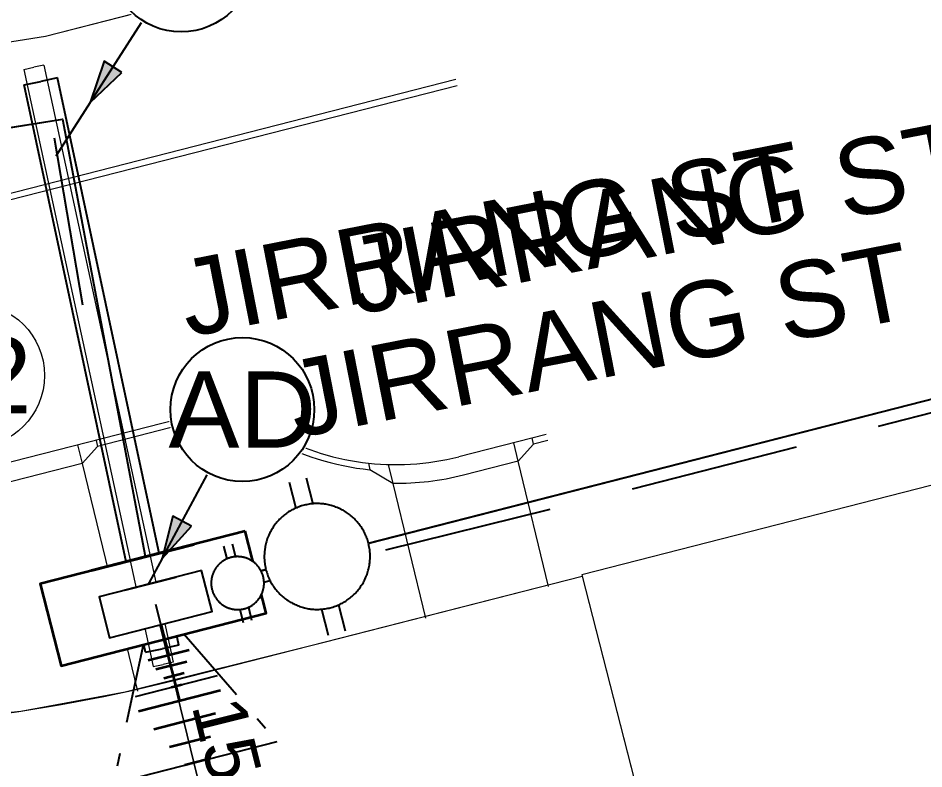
# Model space of a CAD drawing. Header units: metres. Extents: x 307635 to 308805, y 6256169 to 6257356.
# Drawn here: x 308201.85 to 308223.25, y 6256745.83 to 6256763.57 of the extents above; entities that cross this region are included whole.
import ezdxf
from ezdxf.enums import TextEntityAlignment as Align

# ---------------------------------------------------------------- set-up
doc = ezdxf.new("R2010")
doc.units = ezdxf.units.M
doc.linetypes.add('IE Trench LV', pattern=[6, 4, -2])
doc.linetypes.add('PHANTOM', pattern=[6.15, 3, -0.75, 0.3, -0.75, 0.3, -0.75, 0.3])
doc.layers.get('0').update_dxf_attribs({"color": 6})
doc.layers.get('Defpoints').update_dxf_attribs({"color": 250})
doc.layers.add('_User Miscellaneous10', color=252, linetype='Continuous', lineweight=13, transparency=0.5)
for name, color, linetype, lineweight in [('_User Miscellaneous5', 121, 'Continuous', 13), ('_User Miscellaneous6', 231, 'Continuous', 13), ('_User_HV_Exist', 1, 'Continuous', 35), ('_User_LV_Exist', 5, 'Continuous', 35), ('Cadastre Developer_SP_NEW', 92, 'Continuous', 15), ('Cadastre Land Parcels_SP_EXT', 118, 'Continuous', 15), ('Cadastre Roads_SP_NEW', 214, 'Continuous', 15)]:
    doc.layers.add(name, color=color, linetype=linetype, lineweight=lineweight)
for name, color, linetype in [('Duct_SP_NEW', 2, 'Continuous'), ('Equip_LV_NEW', 2, 'Continuous'), ('Mains_LV_New_T84', 2, 'Cable x'), ('Notes_SP_NEW', 51, 'Continuous'), ('Services_SP_NEW_UG', 2, 'Continuous'), ('SupportsUG_SP_LV_NEW', 2, 'Continuous'), ('Trench_SP_NEW', 2, 'Continuous')]:
    doc.layers.add(name, color=color, linetype=linetype)
doc.styles.get("Standard").update_dxf_attribs({"font": 'arial.ttf'})
doc.linetypes.add('Cable New UG', pattern='A,5.5,-0.01,["X",Standard,S=1.8,R=0,X=0,Y=-0.94],-1.7', length=7.21)
doc.linetypes.add('Cable x', pattern='A,4.5,-0.01,["X",Standard,S=1.25,R=0,X=0,Y=-0.65],-1.2', length=5.71)

# ---------------------------------------------------------------- blocks, each defined once
blk = doc.blocks.new('*U243')
at = {"layer": 'Equip_LV_NEW'}
for tag, flags, p in [('ACTUAL_STATUS', 9, (3.167, -1.667)), ('CONSTRUCTED_VOLTAGE', 9, (3.167, -1.833)), ('NO_PHASES', 9, (3.167, -2)), ('OPERATING_VOLTAGE', 9, (3.167, -2.167)), ('ORIENTATION', 9, (3.167, -2.333)), ('STATE', 9, (3.167, -2.5)), ('SWITCH_TYPE', 9, (3.167, -2.667)), ('USAGE', 9, (3.167, -2.833)), ('NOTES', 9, (3.167, -3)), ('OWNED_BY', 9, (3.167, -3.167)), ('OPERATED_BY', 9, (3.167, -3.333)), ('MAINTAINED_BY', 9, (3.167, -3.5)), ('NUMBER_OF_PHASES', 9, (3.167, -3.667)), ('TYPE', 9, (3.167, -3.833)), ('Z', 1, (3.167, -4))]:
    blk.add_attdef(tag, text='', height=0.167, dxfattribs=dict(at, flags=flags)).set_placement(p, align=Align.MIDDLE_LEFT)
blk.add_wipeout([(4, 1.25), (3.969, 1.25), (3.939, 1.248), (3.908, 1.247), (3.877, 1.244), (3.847, 1.241), (3.817, 1.236), (3.786, 1.232), (3.756, 1.226), (3.726, 1.22), (3.696, 1.213), (3.667, 1.205), (3.637, 1.196), (3.608, 1.187), (3.579, 1.177), (3.55, 1.166), (3.522, 1.155), (3.493, 1.143), (3.466, 1.13), (3.438, 1.117), (3.411, 1.102), (3.384, 1.088), (3.357, 1.072), (3.331, 1.056), (3.306, 1.039), (3.28, 1.022), (3.255, 1.004), (3.231, 0.985), (3.207, 0.966), (3.184, 0.947), (3.161, 0.926), (3.138, 0.905), (3.116, 0.884), (3.095, 0.862), (3.074, 0.839), (3.053, 0.816), (3.034, 0.793), (3.015, 0.769), (2.996, 0.745), (2.978, 0.72), (2.961, 0.694), (2.944, 0.669), (2.928, 0.643), (2.912, 0.616), (2.898, 0.589), (2.883, 0.562), (2.87, 0.534), (2.857, 0.507), (2.845, 0.478), (2.834, 0.45), (2.823, 0.421), (2.813, 0.392), (2.804, 0.363), (2.795, 0.333), (2.787, 0.304), (2.78, 0.274), (2.774, 0.244), (2.768, 0.214), (2.764, 0.183), (2.759, 0.153), (2.756, 0.123), (2.753, 0.092), (2.752, 0.061), (2.75, 0.031), (2.75, 0), (2.75, -0.031), (2.752, -0.061), (2.753, -0.092), (2.756, -0.123), (2.759, -0.153), (2.764, -0.183), (2.768, -0.214), (2.774, -0.244), (2.78, -0.274), (2.787, -0.304), (2.795, -0.333), (2.804, -0.363), (2.813, -0.392), (2.823, -0.421), (2.834, -0.45), (2.845, -0.478), (2.857, -0.507), (2.87, -0.534), (2.883, -0.562), (2.898, -0.589), (2.912, -0.616), (2.928, -0.643), (2.944, -0.669), (2.961, -0.694), (2.978, -0.72), (2.996, -0.745), (3.015, -0.769), (3.034, -0.793), (3.053, -0.816), (3.074, -0.839), (3.095, -0.862), (3.116, -0.884), (3.138, -0.905), (3.161, -0.926), (3.184, -0.947), (3.207, -0.966), (3.231, -0.985), (3.255, -1.004), (3.28, -1.022), (3.306, -1.039), (3.331, -1.056), (3.357, -1.072), (3.384, -1.088), (3.411, -1.102), (3.438, -1.117), (3.466, -1.13), (3.493, -1.143), (3.522, -1.155), (3.55, -1.166), (3.579, -1.177), (3.608, -1.187), (3.637, -1.196), (3.667, -1.205), (3.696, -1.213), (3.726, -1.22), (3.756, -1.226), (3.786, -1.232), (3.817, -1.236), (3.847, -1.241), (3.877, -1.244), (3.908, -1.247), (3.939, -1.248), (3.969, -1.25), (4, -1.25), (4.031, -1.25), (4.061, -1.248), (4.092, -1.247), (4.123, -1.244), (4.153, -1.241), (4.183, -1.236), (4.214, -1.232), (4.244, -1.226), (4.274, -1.22), (4.304, -1.213), (4.333, -1.205), (4.363, -1.196), (4.392, -1.187), (4.421, -1.177), (4.45, -1.166), (4.478, -1.155), (4.507, -1.143), (4.534, -1.13), (4.562, -1.117), (4.589, -1.102), (4.616, -1.088), (4.643, -1.072), (4.669, -1.056), (4.694, -1.039), (4.72, -1.022), (4.745, -1.004), (4.769, -0.985), (4.793, -0.966), (4.816, -0.947), (4.839, -0.926), (4.862, -0.905), (4.884, -0.884), (4.905, -0.862), (4.926, -0.839), (4.947, -0.816), (4.966, -0.793), (4.985, -0.769), (5.004, -0.745), (5.022, -0.72), (5.039, -0.694), (5.056, -0.669), (5.072, -0.643), (5.088, -0.616), (5.102, -0.589), (5.117, -0.562), (5.13, -0.534), (5.143, -0.507), (5.155, -0.478), (5.166, -0.45), (5.177, -0.421), (5.187, -0.392), (5.196, -0.363), (5.205, -0.333), (5.213, -0.304), (5.22, -0.274), (5.226, -0.244), (5.232, -0.214), (5.236, -0.183), (5.241, -0.153), (5.244, -0.123), (5.247, -0.092), (5.248, -0.061), (5.25, -0.031), (5.25, 0), (5.25, 0.031), (5.248, 0.061), (5.247, 0.092), (5.244, 0.123), (5.241, 0.153), (5.236, 0.183), (5.232, 0.214), (5.226, 0.244), (5.22, 0.274), (5.213, 0.304), (5.205, 0.333), (5.196, 0.363), (5.187, 0.392), (5.177, 0.421), (5.166, 0.45), (5.155, 0.478), (5.143, 0.507), (5.13, 0.534), (5.117, 0.562), (5.102, 0.589), (5.088, 0.616), (5.072, 0.643), (5.056, 0.669), (5.039, 0.694), (5.022, 0.72), (5.004, 0.745), (4.985, 0.769), (4.966, 0.793), (4.947, 0.816), (4.926, 0.839), (4.905, 0.862), (4.884, 0.884), (4.862, 0.905), (4.839, 0.926), (4.816, 0.947), (4.793, 0.966), (4.769, 0.985), (4.745, 1.004), (4.72, 1.022), (4.694, 1.039), (4.669, 1.056), (4.643, 1.072), (4.616, 1.088), (4.589, 1.102), (4.562, 1.117), (4.534, 1.13), (4.507, 1.143), (4.478, 1.155), (4.45, 1.166), (4.421, 1.177), (4.392, 1.187), (4.363, 1.196), (4.333, 1.205), (4.304, 1.213), (4.274, 1.22), (4.244, 1.226), (4.214, 1.232), (4.183, 1.236), (4.153, 1.241), (4.123, 1.244), (4.092, 1.247), (4.061, 1.248), (4.031, 1.25)]).dxf.layer = 'Equip_LV_NEW'
for p, q in [((3.792, 1.863), (3.792, 1.232)), ((4.208, 1.863), (4.208, 1.232)), ((3.792, -1.232), (3.792, -1.863)), ((4.208, -1.232), (4.208, -1.863))]:
    blk.add_line(p, q, dxfattribs=at)
at = {"layer": 'Equip_LV_NEW', "flags": 128}
blk.add_lwpolyline([(4, 1.25), (3.969, 1.25), (3.939, 1.248), (3.908, 1.247), (3.877, 1.244), (3.847, 1.241), (3.817, 1.236), (3.786, 1.232), (3.756, 1.226), (3.726, 1.22), (3.696, 1.213), (3.667, 1.205), (3.637, 1.196), (3.608, 1.187), (3.579, 1.177), (3.55, 1.166), (3.522, 1.155), (3.493, 1.143), (3.466, 1.13), (3.438, 1.117), (3.411, 1.102), (3.384, 1.088), (3.357, 1.072), (3.331, 1.056), (3.306, 1.039), (3.28, 1.022), (3.255, 1.004), (3.231, 0.985), (3.207, 0.966), (3.184, 0.947), (3.161, 0.926), (3.138, 0.905), (3.116, 0.884), (3.095, 0.862), (3.074, 0.839), (3.053, 0.816), (3.034, 0.793), (3.015, 0.769), (2.996, 0.745), (2.978, 0.72), (2.961, 0.694), (2.944, 0.669), (2.928, 0.643), (2.912, 0.616), (2.898, 0.589), (2.883, 0.562), (2.87, 0.534), (2.857, 0.507), (2.845, 0.478), (2.834, 0.45), (2.823, 0.421), (2.813, 0.392), (2.804, 0.363), (2.795, 0.333), (2.787, 0.304), (2.78, 0.274), (2.774, 0.244), (2.768, 0.214), (2.764, 0.183), (2.759, 0.153), (2.756, 0.123), (2.753, 0.092), (2.752, 0.061), (2.75, 0.031), (2.75, 0), (2.75, -0.031), (2.752, -0.061), (2.753, -0.092), (2.756, -0.123), (2.759, -0.153), (2.764, -0.183), (2.768, -0.214), (2.774, -0.244), (2.78, -0.274), (2.787, -0.304), (2.795, -0.333), (2.804, -0.363), (2.813, -0.392), (2.823, -0.421), (2.834, -0.45), (2.845, -0.478), (2.857, -0.507), (2.87, -0.534), (2.883, -0.562), (2.898, -0.589), (2.912, -0.616), (2.928, -0.643), (2.944, -0.669), (2.961, -0.694), (2.978, -0.72), (2.996, -0.745), (3.015, -0.769), (3.034, -0.793), (3.053, -0.816), (3.074, -0.839), (3.095, -0.862), (3.116, -0.884), (3.138, -0.905), (3.161, -0.926), (3.184, -0.947), (3.207, -0.966), (3.231, -0.985), (3.255, -1.004), (3.28, -1.022), (3.306, -1.039), (3.331, -1.056), (3.357, -1.072), (3.384, -1.088), (3.411, -1.102), (3.438, -1.117), (3.466, -1.13), (3.493, -1.143), (3.522, -1.155), (3.55, -1.166), (3.579, -1.177), (3.608, -1.187), (3.637, -1.196), (3.667, -1.205), (3.696, -1.213), (3.726, -1.22), (3.756, -1.226), (3.786, -1.232), (3.817, -1.236), (3.847, -1.241), (3.877, -1.244), (3.908, -1.247), (3.939, -1.248), (3.969, -1.25), (4, -1.25), (4.031, -1.25), (4.061, -1.248), (4.092, -1.247), (4.123, -1.244), (4.153, -1.241), (4.183, -1.236), (4.214, -1.232), (4.244, -1.226), (4.274, -1.22), (4.304, -1.213), (4.333, -1.205), (4.363, -1.196), (4.392, -1.187), (4.421, -1.177), (4.45, -1.166), (4.478, -1.155), (4.507, -1.143), (4.534, -1.13), (4.562, -1.117), (4.589, -1.102), (4.616, -1.088), (4.643, -1.072), (4.669, -1.056), (4.694, -1.039), (4.72, -1.022), (4.745, -1.004), (4.769, -0.985), (4.793, -0.966), (4.816, -0.947), (4.839, -0.926), (4.862, -0.905), (4.884, -0.884), (4.905, -0.862), (4.926, -0.839), (4.947, -0.816), (4.966, -0.793), (4.985, -0.769), (5.004, -0.745), (5.022, -0.72), (5.039, -0.694), (5.056, -0.669), (5.072, -0.643), (5.088, -0.616), (5.102, -0.589), (5.117, -0.562), (5.13, -0.534), (5.143, -0.507), (5.155, -0.478), (5.166, -0.45), (5.177, -0.421), (5.187, -0.392), (5.196, -0.363), (5.205, -0.333), (5.213, -0.304), (5.22, -0.274), (5.226, -0.244), (5.232, -0.214), (5.236, -0.183), (5.241, -0.153), (5.244, -0.123), (5.247, -0.092), (5.248, -0.061), (5.25, -0.031), (5.25, 0), (5.25, 0.031), (5.248, 0.061), (5.247, 0.092), (5.244, 0.123), (5.241, 0.153), (5.236, 0.183), (5.232, 0.214), (5.226, 0.244), (5.22, 0.274), (5.213, 0.304), (5.205, 0.333), (5.196, 0.363), (5.187, 0.392), (5.177, 0.421), (5.166, 0.45), (5.155, 0.478), (5.143, 0.507), (5.13, 0.534), (5.117, 0.562), (5.102, 0.589), (5.088, 0.616), (5.072, 0.643), (5.056, 0.669), (5.039, 0.694), (5.022, 0.72), (5.004, 0.745), (4.985, 0.769), (4.966, 0.793), (4.947, 0.816), (4.926, 0.839), (4.905, 0.862), (4.884, 0.884), (4.862, 0.905), (4.839, 0.926), (4.816, 0.947), (4.793, 0.966), (4.769, 0.985), (4.745, 1.004), (4.72, 1.022), (4.694, 1.039), (4.669, 1.056), (4.643, 1.072), (4.616, 1.088), (4.589, 1.102), (4.562, 1.117), (4.534, 1.13), (4.507, 1.143), (4.478, 1.155), (4.45, 1.166), (4.421, 1.177), (4.392, 1.187), (4.363, 1.196), (4.333, 1.205), (4.304, 1.213), (4.274, 1.22), (4.244, 1.226), (4.214, 1.232), (4.183, 1.236), (4.153, 1.241), (4.123, 1.244), (4.092, 1.247), (4.061, 1.248), (4.031, 1.25)], close=True, dxfattribs=at)
blk = doc.blocks.new('*U249')
at = {"layer": '_User_LV_Exist'}
for p, q in [((2.5, 1), (2.5, -1)), ((3, 0.75), (3, -0.75)), ((3.5, 0.5), (3.5, -0.5)), ((4, 0.25), (4, -0.25))]:
    blk.add_line(p, q, dxfattribs=at)
at = {"layer": 'Defpoints', "linetype": 'Cable x'}
blk.add_line((4, -2), (4, 2), dxfattribs=at)
at = {"layer": 'Equip_LV_NEW', "ltscale": 10, "rotation": 89.99999999999999}
blk.add_blockref('*U243', (0, 0), dxfattribs=at)
at = {"width": 0.9}
blk.add_attdef('ASSET_NUM', text='', height=2, dxfattribs=at).set_placement((4, 2), align=Align.MIDDLE_LEFT)
for tag, p, flags in [('SUBURB', (-2, 0), 1), ('STREETNAME', (-1.8, 0), 9), ('PARENT', (-1.6, 0), 9), ('NOTES', (-1.4, 0), 9), ('LOCATION', (-1.2, 0), 9), ('LEGEND', (-1, 0), 9), ('USAGE', (-0.8, 0), 9), ('SUPPORT_TYPE', (-0.6, 0), 9), ('STATE', (-0.4, 0), 9), ('OWNED_BY', (-0.2, 0), 9)]:
    blk.add_attdef(tag, p, '', height=0.2, rotation=270, dxfattribs=dict(flags=flags))
blk.add_wipeout([(1, 2.5), (1, -2.5), (-1, -2.5), (-1, 2.5)])
blk.add_lwpolyline([(-1, 2.5), (-1, -1.25), (-1, 1.25), (-1, -2.5), (1, -2.5), (1, 2.5)], close=True)
at = {"layer": '_User_LV_Exist'}
blk.add_line((1, 0), (2.5, 0), dxfattribs=at)
at = {"layer": 'Defpoints'}
blk.add_line((0, 0), (2, 0), dxfattribs=at)
blk = doc.blocks.new('COLUMN_NEW')
at = {"layer": 'Defpoints'}
blk.add_line((4, -2), (4, 2), dxfattribs=at)
at = {"width": 0.9, "flags": 8}
blk.add_attdef('ASSET_NUM', text='', height=2, dxfattribs=at).set_placement((4, 2), align=Align.MIDDLE_LEFT)
at = {"flags": 1}
blk.add_attdef('Z', (-2.351, -1.813), '', height=0.2, rotation=270, dxfattribs=at)
at = {"flags": 9}
for tag, p in [('NOTES', (-2, -1.813)), ('SUBURB', (-1.8, -1.813)), ('STREETNAME', (-1.6, -1.813)), ('LOCATION', (-1.4, -1.813)), ('LEGEND', (-1.2, -1.813)), ('USAGE', (-1, -1.813)), ('STATE', (-0.8, -1.813)), ('OWNED_BY', (-0.6, -1.813)), ('COLUMN_TYPE', (-0.4, -1.813)), ('STREET_CODE', (-0.2, -1.813)), ('STRUCTURE_PLANT_NUMBER', (0.031, -1.813))]:
    blk.add_attdef(tag, text='', height=0.2, rotation=270, dxfattribs=at).set_placement(p, align=Align.MIDDLE_LEFT)
at = {"ltscale": 10}
blk.add_wipeout([(-1.5, -1.5), (-1.5, 1.5), (1.5, 1.5), (1.5, -1.5)], dxfattribs=at)
blk.add_lwpolyline([(-1.5, 1.5), (-1.5, -1.5), (1.5, -1.5), (1.5, 1.5)], close=True)
at = {"layer": 'Defpoints'}
blk.add_line((0, 0), (2, 0), dxfattribs=at)
blk = doc.blocks.new('*U301')
h = blk.add_hatch(color=256)
h.dxf.hatch_style = 1
h.paths.add_polyline_path([(-1.404, -2.663), (-1.826, -2.394), (-2.153, -3.371)])
at = {"flags": 128}
blk.add_lwpolyline([(-1.404, -2.663), (-1.826, -2.394), (-2.153, -3.371), (-1.404, -2.663)], dxfattribs=at)
at = {"layer": 'Defpoints'}
blk.add_line((-2.153, -3.371), (-2.961, -4.635), dxfattribs=at)
blk.add_wipeout([(0, 1.75), (-0.021, 1.75), (-0.043, 1.749), (-0.064, 1.749), (-0.086, 1.748), (-0.107, 1.747), (-0.129, 1.745), (-0.15, 1.744), (-0.172, 1.742), (-0.193, 1.739), (-0.214, 1.737), (-0.236, 1.734), (-0.257, 1.731), (-0.278, 1.728), (-0.299, 1.724), (-0.32, 1.72), (-0.341, 1.716), (-0.362, 1.712), (-0.383, 1.707), (-0.404, 1.703), (-0.425, 1.698), (-0.446, 1.692), (-0.467, 1.687), (-0.487, 1.681), (-0.508, 1.675), (-0.529, 1.668), (-0.549, 1.662), (-0.569, 1.655), (-0.59, 1.648), (-0.61, 1.64), (-0.63, 1.633), (-0.65, 1.625), (-0.67, 1.617), (-0.689, 1.608), (-0.709, 1.6), (-0.729, 1.591), (-0.748, 1.582), (-0.768, 1.573), (-0.787, 1.563), (-0.806, 1.553), (-0.825, 1.543), (-0.844, 1.533), (-0.863, 1.523), (-0.881, 1.512), (-0.9, 1.501), (-0.918, 1.49), (-0.936, 1.478), (-0.954, 1.467), (-0.972, 1.455), (-0.99, 1.443), (-1.008, 1.431), (-1.025, 1.418), (-1.042, 1.406), (-1.06, 1.393), (-1.077, 1.38), (-1.094, 1.366), (-1.11, 1.353), (-1.127, 1.339), (-1.143, 1.325), (-1.159, 1.311), (-1.175, 1.297), (-1.191, 1.282), (-1.207, 1.267), (-1.222, 1.253), (-1.237, 1.237), (-1.253, 1.222), (-1.267, 1.207), (-1.282, 1.191), (-1.297, 1.175), (-1.311, 1.159), (-1.325, 1.143), (-1.339, 1.127), (-1.353, 1.11), (-1.366, 1.094), (-1.38, 1.077), (-1.393, 1.06), (-1.406, 1.042), (-1.418, 1.025), (-1.431, 1.008), (-1.443, 0.99), (-1.455, 0.972), (-1.467, 0.954), (-1.478, 0.936), (-1.49, 0.918), (-1.501, 0.9), (-1.512, 0.881), (-1.523, 0.863), (-1.533, 0.844), (-1.543, 0.825), (-1.553, 0.806), (-1.563, 0.787), (-1.573, 0.768), (-1.582, 0.748), (-1.591, 0.729), (-1.6, 0.709), (-1.608, 0.689), (-1.617, 0.67), (-1.625, 0.65), (-1.633, 0.63), (-1.64, 0.61), (-1.648, 0.59), (-1.655, 0.569), (-1.662, 0.549), (-1.668, 0.529), (-1.675, 0.508), (-1.681, 0.487), (-1.687, 0.467), (-1.692, 0.446), (-1.698, 0.425), (-1.703, 0.404), (-1.707, 0.383), (-1.712, 0.362), (-1.716, 0.341), (-1.72, 0.32), (-1.724, 0.299), (-1.728, 0.278), (-1.731, 0.257), (-1.734, 0.236), (-1.737, 0.214), (-1.739, 0.193), (-1.742, 0.172), (-1.744, 0.15), (-1.745, 0.129), (-1.747, 0.107), (-1.748, 0.086), (-1.749, 0.064), (-1.749, 0.043), (-1.75, 0.021), (-1.75, 0), (-1.75, -0.021), (-1.749, -0.043), (-1.749, -0.064), (-1.748, -0.086), (-1.747, -0.107), (-1.745, -0.129), (-1.744, -0.15), (-1.742, -0.172), (-1.739, -0.193), (-1.737, -0.214), (-1.734, -0.236), (-1.731, -0.257), (-1.728, -0.278), (-1.724, -0.299), (-1.72, -0.32), (-1.716, -0.341), (-1.712, -0.362), (-1.707, -0.383), (-1.703, -0.404), (-1.698, -0.425), (-1.692, -0.446), (-1.687, -0.467), (-1.681, -0.487), (-1.675, -0.508), (-1.668, -0.529), (-1.662, -0.549), (-1.655, -0.569), (-1.648, -0.59), (-1.64, -0.61), (-1.633, -0.63), (-1.625, -0.65), (-1.617, -0.67), (-1.608, -0.689), (-1.6, -0.709), (-1.591, -0.729), (-1.582, -0.748), (-1.573, -0.768), (-1.563, -0.787), (-1.553, -0.806), (-1.543, -0.825), (-1.533, -0.844), (-1.523, -0.863), (-1.512, -0.881), (-1.501, -0.9), (-1.49, -0.918), (-1.478, -0.936), (-1.467, -0.954), (-1.455, -0.972), (-1.443, -0.99), (-1.431, -1.008), (-1.418, -1.025), (-1.406, -1.042), (-1.393, -1.06), (-1.38, -1.077), (-1.366, -1.094), (-1.353, -1.11), (-1.339, -1.127), (-1.325, -1.143), (-1.311, -1.159), (-1.297, -1.175), (-1.282, -1.191), (-1.267, -1.207), (-1.253, -1.222), (-1.237, -1.237), (-1.222, -1.253), (-1.207, -1.267), (-1.191, -1.282), (-1.175, -1.297), (-1.159, -1.311), (-1.143, -1.325), (-1.127, -1.339), (-1.11, -1.353), (-1.094, -1.366), (-1.077, -1.38), (-1.06, -1.393), (-1.042, -1.406), (-1.025, -1.418), (-1.008, -1.431), (-0.99, -1.443), (-0.972, -1.455), (-0.954, -1.467), (-0.936, -1.478), (-0.918, -1.49), (-0.9, -1.501), (-0.881, -1.512), (-0.863, -1.523), (-0.844, -1.533), (-0.825, -1.543), (-0.806, -1.553), (-0.787, -1.563), (-0.768, -1.573), (-0.748, -1.582), (-0.729, -1.591), (-0.709, -1.6), (-0.689, -1.608), (-0.67, -1.617), (-0.65, -1.625), (-0.63, -1.633), (-0.61, -1.64), (-0.59, -1.648), (-0.569, -1.655), (-0.549, -1.662), (-0.529, -1.668), (-0.508, -1.675), (-0.487, -1.681), (-0.467, -1.687), (-0.446, -1.692), (-0.425, -1.698), (-0.404, -1.703), (-0.383, -1.707), (-0.362, -1.712), (-0.341, -1.716), (-0.32, -1.72), (-0.299, -1.724), (-0.278, -1.728), (-0.257, -1.731), (-0.236, -1.734), (-0.214, -1.737), (-0.193, -1.739), (-0.172, -1.742), (-0.15, -1.744), (-0.129, -1.745), (-0.107, -1.747), (-0.086, -1.748), (-0.064, -1.749), (-0.043, -1.749), (-0.021, -1.75), (0, -1.75), (0.021, -1.75), (0.043, -1.749), (0.064, -1.749), (0.086, -1.748), (0.107, -1.747), (0.129, -1.745), (0.15, -1.744), (0.172, -1.742), (0.193, -1.739), (0.214, -1.737), (0.236, -1.734), (0.257, -1.731), (0.278, -1.728), (0.299, -1.724), (0.32, -1.72), (0.341, -1.716), (0.362, -1.712), (0.383, -1.707), (0.404, -1.703), (0.425, -1.698), (0.446, -1.692), (0.467, -1.687), (0.487, -1.681), (0.508, -1.675), (0.529, -1.668), (0.549, -1.662), (0.569, -1.655), (0.59, -1.648), (0.61, -1.64), (0.63, -1.633), (0.65, -1.625), (0.67, -1.617), (0.689, -1.608), (0.709, -1.6), (0.729, -1.591), (0.748, -1.582), (0.768, -1.573), (0.787, -1.563), (0.806, -1.553), (0.825, -1.543), (0.844, -1.533), (0.863, -1.523), (0.881, -1.512), (0.9, -1.501), (0.918, -1.49), (0.936, -1.478), (0.954, -1.467), (0.972, -1.455), (0.99, -1.443), (1.008, -1.431), (1.025, -1.418), (1.042, -1.406), (1.06, -1.393), (1.077, -1.38), (1.094, -1.366), (1.11, -1.353), (1.127, -1.339), (1.143, -1.325), (1.159, -1.311), (1.175, -1.297), (1.191, -1.282), (1.207, -1.267), (1.222, -1.253), (1.237, -1.237), (1.253, -1.222), (1.267, -1.207), (1.282, -1.191), (1.297, -1.175), (1.311, -1.159), (1.325, -1.143), (1.339, -1.127), (1.353, -1.11), (1.366, -1.094), (1.38, -1.077), (1.393, -1.06), (1.406, -1.042), (1.418, -1.025), (1.431, -1.008), (1.443, -0.99), (1.455, -0.972), (1.467, -0.954), (1.478, -0.936), (1.49, -0.918), (1.501, -0.9), (1.512, -0.881), (1.523, -0.863), (1.533, -0.844), (1.543, -0.825), (1.553, -0.806), (1.563, -0.787), (1.573, -0.768), (1.582, -0.748), (1.591, -0.729), (1.6, -0.709), (1.608, -0.689), (1.617, -0.67), (1.625, -0.65), (1.633, -0.63), (1.64, -0.61), (1.648, -0.59), (1.655, -0.569), (1.662, -0.549), (1.668, -0.529), (1.675, -0.508), (1.681, -0.487), (1.687, -0.467), (1.692, -0.446), (1.698, -0.425), (1.703, -0.404), (1.707, -0.383), (1.712, -0.362), (1.716, -0.341), (1.72, -0.32), (1.724, -0.299), (1.728, -0.278), (1.731, -0.257), (1.734, -0.236), (1.737, -0.214), (1.739, -0.193), (1.742, -0.172), (1.744, -0.15), (1.745, -0.129), (1.747, -0.107), (1.748, -0.086), (1.749, -0.064), (1.749, -0.043), (1.75, -0.021), (1.75, 0), (1.75, 0.021), (1.749, 0.043), (1.749, 0.064), (1.748, 0.086), (1.747, 0.107), (1.745, 0.129), (1.744, 0.15), (1.742, 0.172), (1.739, 0.193), (1.737, 0.214), (1.734, 0.236), (1.731, 0.257), (1.728, 0.278), (1.724, 0.299), (1.72, 0.32), (1.716, 0.341), (1.712, 0.362), (1.707, 0.383), (1.703, 0.404), (1.698, 0.425), (1.692, 0.446), (1.687, 0.467), (1.681, 0.487), (1.675, 0.508), (1.668, 0.529), (1.662, 0.549), (1.655, 0.569), (1.648, 0.59), (1.64, 0.61), (1.633, 0.63), (1.625, 0.65), (1.617, 0.67), (1.608, 0.689), (1.6, 0.709), (1.591, 0.729), (1.582, 0.748), (1.573, 0.768), (1.563, 0.787), (1.553, 0.806), (1.543, 0.825), (1.533, 0.844), (1.523, 0.863), (1.512, 0.881), (1.501, 0.9), (1.49, 0.918), (1.478, 0.936), (1.467, 0.954), (1.455, 0.972), (1.443, 0.99), (1.431, 1.008), (1.418, 1.025), (1.406, 1.042), (1.393, 1.06), (1.38, 1.077), (1.366, 1.094), (1.353, 1.11), (1.339, 1.127), (1.325, 1.143), (1.311, 1.159), (1.297, 1.175), (1.282, 1.191), (1.267, 1.207), (1.253, 1.222), (1.237, 1.237), (1.222, 1.253), (1.207, 1.267), (1.191, 1.282), (1.175, 1.297), (1.159, 1.311), (1.143, 1.325), (1.127, 1.339), (1.11, 1.353), (1.094, 1.366), (1.077, 1.38), (1.06, 1.393), (1.042, 1.406), (1.025, 1.418), (1.008, 1.431), (0.99, 1.443), (0.972, 1.455), (0.954, 1.467), (0.936, 1.478), (0.918, 1.49), (0.9, 1.501), (0.881, 1.512), (0.863, 1.523), (0.844, 1.533), (0.825, 1.543), (0.806, 1.553), (0.787, 1.563), (0.768, 1.573), (0.748, 1.582), (0.729, 1.591), (0.709, 1.6), (0.689, 1.608), (0.67, 1.617), (0.65, 1.625), (0.63, 1.633), (0.61, 1.64), (0.59, 1.648), (0.569, 1.655), (0.549, 1.662), (0.529, 1.668), (0.508, 1.675), (0.487, 1.681), (0.467, 1.687), (0.446, 1.692), (0.425, 1.698), (0.404, 1.703), (0.383, 1.707), (0.362, 1.712), (0.341, 1.716), (0.32, 1.72), (0.299, 1.724), (0.278, 1.728), (0.257, 1.731), (0.236, 1.734), (0.214, 1.737), (0.193, 1.739), (0.172, 1.742), (0.15, 1.744), (0.129, 1.745), (0.107, 1.747), (0.086, 1.748), (0.064, 1.749), (0.043, 1.749), (0.021, 1.75)])
blk.add_line((-2.153, -3.371), (-0.942, -1.475))
blk.add_circle((0, 0), 1.7)
at = {"width": 0.9}
blk.add_attdef('CODE', text='', height=1.8, dxfattribs=at).set_placement((0, 0), align=Align.MIDDLE_CENTER)
at = {"flags": 1}
blk.add_attdef('Z', (0, 0), '', height=0.2, dxfattribs=at)
blk = doc.blocks.new('*U302')
h = blk.add_hatch(color=256)
h.dxf.hatch_style = 1
h.paths.add_polyline_path([(-1.204, -2.759), (-1.644, -2.522), (-1.899, -3.521)])
at = {"flags": 128}
blk.add_lwpolyline([(-1.204, -2.759), (-1.644, -2.522), (-1.899, -3.521), (-1.204, -2.759)], dxfattribs=at)
at = {"layer": 'Defpoints'}
blk.add_line((-1.899, -3.521), (-2.611, -4.841), dxfattribs=at)
blk.add_wipeout([(0, 1.75), (-0.021, 1.75), (-0.043, 1.749), (-0.064, 1.749), (-0.086, 1.748), (-0.107, 1.747), (-0.129, 1.745), (-0.15, 1.744), (-0.172, 1.742), (-0.193, 1.739), (-0.214, 1.737), (-0.236, 1.734), (-0.257, 1.731), (-0.278, 1.728), (-0.299, 1.724), (-0.32, 1.72), (-0.341, 1.716), (-0.362, 1.712), (-0.383, 1.707), (-0.404, 1.703), (-0.425, 1.698), (-0.446, 1.692), (-0.467, 1.687), (-0.487, 1.681), (-0.508, 1.675), (-0.529, 1.668), (-0.549, 1.662), (-0.569, 1.655), (-0.59, 1.648), (-0.61, 1.64), (-0.63, 1.633), (-0.65, 1.625), (-0.67, 1.617), (-0.689, 1.608), (-0.709, 1.6), (-0.729, 1.591), (-0.748, 1.582), (-0.768, 1.573), (-0.787, 1.563), (-0.806, 1.553), (-0.825, 1.543), (-0.844, 1.533), (-0.863, 1.523), (-0.881, 1.512), (-0.9, 1.501), (-0.918, 1.49), (-0.936, 1.478), (-0.954, 1.467), (-0.972, 1.455), (-0.99, 1.443), (-1.008, 1.431), (-1.025, 1.418), (-1.042, 1.406), (-1.06, 1.393), (-1.077, 1.38), (-1.094, 1.366), (-1.11, 1.353), (-1.127, 1.339), (-1.143, 1.325), (-1.159, 1.311), (-1.175, 1.297), (-1.191, 1.282), (-1.207, 1.267), (-1.222, 1.253), (-1.237, 1.237), (-1.253, 1.222), (-1.267, 1.207), (-1.282, 1.191), (-1.297, 1.175), (-1.311, 1.159), (-1.325, 1.143), (-1.339, 1.127), (-1.353, 1.11), (-1.366, 1.094), (-1.38, 1.077), (-1.393, 1.06), (-1.406, 1.042), (-1.418, 1.025), (-1.431, 1.008), (-1.443, 0.99), (-1.455, 0.972), (-1.467, 0.954), (-1.478, 0.936), (-1.49, 0.918), (-1.501, 0.9), (-1.512, 0.881), (-1.523, 0.863), (-1.533, 0.844), (-1.543, 0.825), (-1.553, 0.806), (-1.563, 0.787), (-1.573, 0.768), (-1.582, 0.748), (-1.591, 0.729), (-1.6, 0.709), (-1.608, 0.689), (-1.617, 0.67), (-1.625, 0.65), (-1.633, 0.63), (-1.64, 0.61), (-1.648, 0.59), (-1.655, 0.569), (-1.662, 0.549), (-1.668, 0.529), (-1.675, 0.508), (-1.681, 0.487), (-1.687, 0.467), (-1.692, 0.446), (-1.698, 0.425), (-1.703, 0.404), (-1.707, 0.383), (-1.712, 0.362), (-1.716, 0.341), (-1.72, 0.32), (-1.724, 0.299), (-1.728, 0.278), (-1.731, 0.257), (-1.734, 0.236), (-1.737, 0.214), (-1.739, 0.193), (-1.742, 0.172), (-1.744, 0.15), (-1.745, 0.129), (-1.747, 0.107), (-1.748, 0.086), (-1.749, 0.064), (-1.749, 0.043), (-1.75, 0.021), (-1.75, 0), (-1.75, -0.021), (-1.749, -0.043), (-1.749, -0.064), (-1.748, -0.086), (-1.747, -0.107), (-1.745, -0.129), (-1.744, -0.15), (-1.742, -0.172), (-1.739, -0.193), (-1.737, -0.214), (-1.734, -0.236), (-1.731, -0.257), (-1.728, -0.278), (-1.724, -0.299), (-1.72, -0.32), (-1.716, -0.341), (-1.712, -0.362), (-1.707, -0.383), (-1.703, -0.404), (-1.698, -0.425), (-1.692, -0.446), (-1.687, -0.467), (-1.681, -0.487), (-1.675, -0.508), (-1.668, -0.529), (-1.662, -0.549), (-1.655, -0.569), (-1.648, -0.59), (-1.64, -0.61), (-1.633, -0.63), (-1.625, -0.65), (-1.617, -0.67), (-1.608, -0.689), (-1.6, -0.709), (-1.591, -0.729), (-1.582, -0.748), (-1.573, -0.768), (-1.563, -0.787), (-1.553, -0.806), (-1.543, -0.825), (-1.533, -0.844), (-1.523, -0.863), (-1.512, -0.881), (-1.501, -0.9), (-1.49, -0.918), (-1.478, -0.936), (-1.467, -0.954), (-1.455, -0.972), (-1.443, -0.99), (-1.431, -1.008), (-1.418, -1.025), (-1.406, -1.042), (-1.393, -1.06), (-1.38, -1.077), (-1.366, -1.094), (-1.353, -1.11), (-1.339, -1.127), (-1.325, -1.143), (-1.311, -1.159), (-1.297, -1.175), (-1.282, -1.191), (-1.267, -1.207), (-1.253, -1.222), (-1.237, -1.237), (-1.222, -1.253), (-1.207, -1.267), (-1.191, -1.282), (-1.175, -1.297), (-1.159, -1.311), (-1.143, -1.325), (-1.127, -1.339), (-1.11, -1.353), (-1.094, -1.366), (-1.077, -1.38), (-1.06, -1.393), (-1.042, -1.406), (-1.025, -1.418), (-1.008, -1.431), (-0.99, -1.443), (-0.972, -1.455), (-0.954, -1.467), (-0.936, -1.478), (-0.918, -1.49), (-0.9, -1.501), (-0.881, -1.512), (-0.863, -1.523), (-0.844, -1.533), (-0.825, -1.543), (-0.806, -1.553), (-0.787, -1.563), (-0.768, -1.573), (-0.748, -1.582), (-0.729, -1.591), (-0.709, -1.6), (-0.689, -1.608), (-0.67, -1.617), (-0.65, -1.625), (-0.63, -1.633), (-0.61, -1.64), (-0.59, -1.648), (-0.569, -1.655), (-0.549, -1.662), (-0.529, -1.668), (-0.508, -1.675), (-0.487, -1.681), (-0.467, -1.687), (-0.446, -1.692), (-0.425, -1.698), (-0.404, -1.703), (-0.383, -1.707), (-0.362, -1.712), (-0.341, -1.716), (-0.32, -1.72), (-0.299, -1.724), (-0.278, -1.728), (-0.257, -1.731), (-0.236, -1.734), (-0.214, -1.737), (-0.193, -1.739), (-0.172, -1.742), (-0.15, -1.744), (-0.129, -1.745), (-0.107, -1.747), (-0.086, -1.748), (-0.064, -1.749), (-0.043, -1.749), (-0.021, -1.75), (0, -1.75), (0.021, -1.75), (0.043, -1.749), (0.064, -1.749), (0.086, -1.748), (0.107, -1.747), (0.129, -1.745), (0.15, -1.744), (0.172, -1.742), (0.193, -1.739), (0.214, -1.737), (0.236, -1.734), (0.257, -1.731), (0.278, -1.728), (0.299, -1.724), (0.32, -1.72), (0.341, -1.716), (0.362, -1.712), (0.383, -1.707), (0.404, -1.703), (0.425, -1.698), (0.446, -1.692), (0.467, -1.687), (0.487, -1.681), (0.508, -1.675), (0.529, -1.668), (0.549, -1.662), (0.569, -1.655), (0.59, -1.648), (0.61, -1.64), (0.63, -1.633), (0.65, -1.625), (0.67, -1.617), (0.689, -1.608), (0.709, -1.6), (0.729, -1.591), (0.748, -1.582), (0.768, -1.573), (0.787, -1.563), (0.806, -1.553), (0.825, -1.543), (0.844, -1.533), (0.863, -1.523), (0.881, -1.512), (0.9, -1.501), (0.918, -1.49), (0.936, -1.478), (0.954, -1.467), (0.972, -1.455), (0.99, -1.443), (1.008, -1.431), (1.025, -1.418), (1.042, -1.406), (1.06, -1.393), (1.077, -1.38), (1.094, -1.366), (1.11, -1.353), (1.127, -1.339), (1.143, -1.325), (1.159, -1.311), (1.175, -1.297), (1.191, -1.282), (1.207, -1.267), (1.222, -1.253), (1.237, -1.237), (1.253, -1.222), (1.267, -1.207), (1.282, -1.191), (1.297, -1.175), (1.311, -1.159), (1.325, -1.143), (1.339, -1.127), (1.353, -1.11), (1.366, -1.094), (1.38, -1.077), (1.393, -1.06), (1.406, -1.042), (1.418, -1.025), (1.431, -1.008), (1.443, -0.99), (1.455, -0.972), (1.467, -0.954), (1.478, -0.936), (1.49, -0.918), (1.501, -0.9), (1.512, -0.881), (1.523, -0.863), (1.533, -0.844), (1.543, -0.825), (1.553, -0.806), (1.563, -0.787), (1.573, -0.768), (1.582, -0.748), (1.591, -0.729), (1.6, -0.709), (1.608, -0.689), (1.617, -0.67), (1.625, -0.65), (1.633, -0.63), (1.64, -0.61), (1.648, -0.59), (1.655, -0.569), (1.662, -0.549), (1.668, -0.529), (1.675, -0.508), (1.681, -0.487), (1.687, -0.467), (1.692, -0.446), (1.698, -0.425), (1.703, -0.404), (1.707, -0.383), (1.712, -0.362), (1.716, -0.341), (1.72, -0.32), (1.724, -0.299), (1.728, -0.278), (1.731, -0.257), (1.734, -0.236), (1.737, -0.214), (1.739, -0.193), (1.742, -0.172), (1.744, -0.15), (1.745, -0.129), (1.747, -0.107), (1.748, -0.086), (1.749, -0.064), (1.749, -0.043), (1.75, -0.021), (1.75, 0), (1.75, 0.021), (1.749, 0.043), (1.749, 0.064), (1.748, 0.086), (1.747, 0.107), (1.745, 0.129), (1.744, 0.15), (1.742, 0.172), (1.739, 0.193), (1.737, 0.214), (1.734, 0.236), (1.731, 0.257), (1.728, 0.278), (1.724, 0.299), (1.72, 0.32), (1.716, 0.341), (1.712, 0.362), (1.707, 0.383), (1.703, 0.404), (1.698, 0.425), (1.692, 0.446), (1.687, 0.467), (1.681, 0.487), (1.675, 0.508), (1.668, 0.529), (1.662, 0.549), (1.655, 0.569), (1.648, 0.59), (1.64, 0.61), (1.633, 0.63), (1.625, 0.65), (1.617, 0.67), (1.608, 0.689), (1.6, 0.709), (1.591, 0.729), (1.582, 0.748), (1.573, 0.768), (1.563, 0.787), (1.553, 0.806), (1.543, 0.825), (1.533, 0.844), (1.523, 0.863), (1.512, 0.881), (1.501, 0.9), (1.49, 0.918), (1.478, 0.936), (1.467, 0.954), (1.455, 0.972), (1.443, 0.99), (1.431, 1.008), (1.418, 1.025), (1.406, 1.042), (1.393, 1.06), (1.38, 1.077), (1.366, 1.094), (1.353, 1.11), (1.339, 1.127), (1.325, 1.143), (1.311, 1.159), (1.297, 1.175), (1.282, 1.191), (1.267, 1.207), (1.253, 1.222), (1.237, 1.237), (1.222, 1.253), (1.207, 1.267), (1.191, 1.282), (1.175, 1.297), (1.159, 1.311), (1.143, 1.325), (1.127, 1.339), (1.11, 1.353), (1.094, 1.366), (1.077, 1.38), (1.06, 1.393), (1.042, 1.406), (1.025, 1.418), (1.008, 1.431), (0.99, 1.443), (0.972, 1.455), (0.954, 1.467), (0.936, 1.478), (0.918, 1.49), (0.9, 1.501), (0.881, 1.512), (0.863, 1.523), (0.844, 1.533), (0.825, 1.543), (0.806, 1.553), (0.787, 1.563), (0.768, 1.573), (0.748, 1.582), (0.729, 1.591), (0.709, 1.6), (0.689, 1.608), (0.67, 1.617), (0.65, 1.625), (0.63, 1.633), (0.61, 1.64), (0.59, 1.648), (0.569, 1.655), (0.549, 1.662), (0.529, 1.668), (0.508, 1.675), (0.487, 1.681), (0.467, 1.687), (0.446, 1.692), (0.425, 1.698), (0.404, 1.703), (0.383, 1.707), (0.362, 1.712), (0.341, 1.716), (0.32, 1.72), (0.299, 1.724), (0.278, 1.728), (0.257, 1.731), (0.236, 1.734), (0.214, 1.737), (0.193, 1.739), (0.172, 1.742), (0.15, 1.744), (0.129, 1.745), (0.107, 1.747), (0.086, 1.748), (0.064, 1.749), (0.043, 1.749), (0.021, 1.75)])
blk.add_line((-1.899, -3.521), (-0.831, -1.54))
blk.add_circle((0, 0), 1.7)
at = {"width": 0.9}
blk.add_attdef('CODE', text='', height=1.8, dxfattribs=at).set_placement((0, 0), align=Align.MIDDLE_CENTER)
at = {"flags": 1}
blk.add_attdef('Z', (0, 0), '', height=0.2, dxfattribs=at)
blk = doc.blocks.new('*U307')
blk.add_wipeout([(0, 1.75), (-0.021, 1.75), (-0.043, 1.749), (-0.064, 1.749), (-0.086, 1.748), (-0.107, 1.747), (-0.129, 1.745), (-0.15, 1.744), (-0.172, 1.742), (-0.193, 1.739), (-0.214, 1.737), (-0.236, 1.734), (-0.257, 1.731), (-0.278, 1.728), (-0.299, 1.724), (-0.32, 1.72), (-0.341, 1.716), (-0.362, 1.712), (-0.383, 1.707), (-0.404, 1.703), (-0.425, 1.698), (-0.446, 1.692), (-0.467, 1.687), (-0.487, 1.681), (-0.508, 1.675), (-0.529, 1.668), (-0.549, 1.662), (-0.569, 1.655), (-0.59, 1.648), (-0.61, 1.64), (-0.63, 1.633), (-0.65, 1.625), (-0.67, 1.617), (-0.689, 1.608), (-0.709, 1.6), (-0.729, 1.591), (-0.748, 1.582), (-0.768, 1.573), (-0.787, 1.563), (-0.806, 1.553), (-0.825, 1.543), (-0.844, 1.533), (-0.863, 1.523), (-0.881, 1.512), (-0.9, 1.501), (-0.918, 1.49), (-0.936, 1.478), (-0.954, 1.467), (-0.972, 1.455), (-0.99, 1.443), (-1.008, 1.431), (-1.025, 1.418), (-1.042, 1.406), (-1.06, 1.393), (-1.077, 1.38), (-1.094, 1.366), (-1.11, 1.353), (-1.127, 1.339), (-1.143, 1.325), (-1.159, 1.311), (-1.175, 1.297), (-1.191, 1.282), (-1.207, 1.267), (-1.222, 1.253), (-1.237, 1.237), (-1.253, 1.222), (-1.267, 1.207), (-1.282, 1.191), (-1.297, 1.175), (-1.311, 1.159), (-1.325, 1.143), (-1.339, 1.127), (-1.353, 1.11), (-1.366, 1.094), (-1.38, 1.077), (-1.393, 1.06), (-1.406, 1.042), (-1.418, 1.025), (-1.431, 1.008), (-1.443, 0.99), (-1.455, 0.972), (-1.467, 0.954), (-1.478, 0.936), (-1.49, 0.918), (-1.501, 0.9), (-1.512, 0.881), (-1.523, 0.863), (-1.533, 0.844), (-1.543, 0.825), (-1.553, 0.806), (-1.563, 0.787), (-1.573, 0.768), (-1.582, 0.748), (-1.591, 0.729), (-1.6, 0.709), (-1.608, 0.689), (-1.617, 0.67), (-1.625, 0.65), (-1.633, 0.63), (-1.64, 0.61), (-1.648, 0.59), (-1.655, 0.569), (-1.662, 0.549), (-1.668, 0.529), (-1.675, 0.508), (-1.681, 0.487), (-1.687, 0.467), (-1.692, 0.446), (-1.698, 0.425), (-1.703, 0.404), (-1.707, 0.383), (-1.712, 0.362), (-1.716, 0.341), (-1.72, 0.32), (-1.724, 0.299), (-1.728, 0.278), (-1.731, 0.257), (-1.734, 0.236), (-1.737, 0.214), (-1.739, 0.193), (-1.742, 0.172), (-1.744, 0.15), (-1.745, 0.129), (-1.747, 0.107), (-1.748, 0.086), (-1.749, 0.064), (-1.749, 0.043), (-1.75, 0.021), (-1.75, 0), (-1.75, -0.021), (-1.749, -0.043), (-1.749, -0.064), (-1.748, -0.086), (-1.747, -0.107), (-1.745, -0.129), (-1.744, -0.15), (-1.742, -0.172), (-1.739, -0.193), (-1.737, -0.214), (-1.734, -0.236), (-1.731, -0.257), (-1.728, -0.278), (-1.724, -0.299), (-1.72, -0.32), (-1.716, -0.341), (-1.712, -0.362), (-1.707, -0.383), (-1.703, -0.404), (-1.698, -0.425), (-1.692, -0.446), (-1.687, -0.467), (-1.681, -0.487), (-1.675, -0.508), (-1.668, -0.529), (-1.662, -0.549), (-1.655, -0.569), (-1.648, -0.59), (-1.64, -0.61), (-1.633, -0.63), (-1.625, -0.65), (-1.617, -0.67), (-1.608, -0.689), (-1.6, -0.709), (-1.591, -0.729), (-1.582, -0.748), (-1.573, -0.768), (-1.563, -0.787), (-1.553, -0.806), (-1.543, -0.825), (-1.533, -0.844), (-1.523, -0.863), (-1.512, -0.881), (-1.501, -0.9), (-1.49, -0.918), (-1.478, -0.936), (-1.467, -0.954), (-1.455, -0.972), (-1.443, -0.99), (-1.431, -1.008), (-1.418, -1.025), (-1.406, -1.042), (-1.393, -1.06), (-1.38, -1.077), (-1.366, -1.094), (-1.353, -1.11), (-1.339, -1.127), (-1.325, -1.143), (-1.311, -1.159), (-1.297, -1.175), (-1.282, -1.191), (-1.267, -1.207), (-1.253, -1.222), (-1.237, -1.237), (-1.222, -1.253), (-1.207, -1.267), (-1.191, -1.282), (-1.175, -1.297), (-1.159, -1.311), (-1.143, -1.325), (-1.127, -1.339), (-1.11, -1.353), (-1.094, -1.366), (-1.077, -1.38), (-1.06, -1.393), (-1.042, -1.406), (-1.025, -1.418), (-1.008, -1.431), (-0.99, -1.443), (-0.972, -1.455), (-0.954, -1.467), (-0.936, -1.478), (-0.918, -1.49), (-0.9, -1.501), (-0.881, -1.512), (-0.863, -1.523), (-0.844, -1.533), (-0.825, -1.543), (-0.806, -1.553), (-0.787, -1.563), (-0.768, -1.573), (-0.748, -1.582), (-0.729, -1.591), (-0.709, -1.6), (-0.689, -1.608), (-0.67, -1.617), (-0.65, -1.625), (-0.63, -1.633), (-0.61, -1.64), (-0.59, -1.648), (-0.569, -1.655), (-0.549, -1.662), (-0.529, -1.668), (-0.508, -1.675), (-0.487, -1.681), (-0.467, -1.687), (-0.446, -1.692), (-0.425, -1.698), (-0.404, -1.703), (-0.383, -1.707), (-0.362, -1.712), (-0.341, -1.716), (-0.32, -1.72), (-0.299, -1.724), (-0.278, -1.728), (-0.257, -1.731), (-0.236, -1.734), (-0.214, -1.737), (-0.193, -1.739), (-0.172, -1.742), (-0.15, -1.744), (-0.129, -1.745), (-0.107, -1.747), (-0.086, -1.748), (-0.064, -1.749), (-0.043, -1.749), (-0.021, -1.75), (0, -1.75), (0.021, -1.75), (0.043, -1.749), (0.064, -1.749), (0.086, -1.748), (0.107, -1.747), (0.129, -1.745), (0.15, -1.744), (0.172, -1.742), (0.193, -1.739), (0.214, -1.737), (0.236, -1.734), (0.257, -1.731), (0.278, -1.728), (0.299, -1.724), (0.32, -1.72), (0.341, -1.716), (0.362, -1.712), (0.383, -1.707), (0.404, -1.703), (0.425, -1.698), (0.446, -1.692), (0.467, -1.687), (0.487, -1.681), (0.508, -1.675), (0.529, -1.668), (0.549, -1.662), (0.569, -1.655), (0.59, -1.648), (0.61, -1.64), (0.63, -1.633), (0.65, -1.625), (0.67, -1.617), (0.689, -1.608), (0.709, -1.6), (0.729, -1.591), (0.748, -1.582), (0.768, -1.573), (0.787, -1.563), (0.806, -1.553), (0.825, -1.543), (0.844, -1.533), (0.863, -1.523), (0.881, -1.512), (0.9, -1.501), (0.918, -1.49), (0.936, -1.478), (0.954, -1.467), (0.972, -1.455), (0.99, -1.443), (1.008, -1.431), (1.025, -1.418), (1.042, -1.406), (1.06, -1.393), (1.077, -1.38), (1.094, -1.366), (1.11, -1.353), (1.127, -1.339), (1.143, -1.325), (1.159, -1.311), (1.175, -1.297), (1.191, -1.282), (1.207, -1.267), (1.222, -1.253), (1.237, -1.237), (1.253, -1.222), (1.267, -1.207), (1.282, -1.191), (1.297, -1.175), (1.311, -1.159), (1.325, -1.143), (1.339, -1.127), (1.353, -1.11), (1.366, -1.094), (1.38, -1.077), (1.393, -1.06), (1.406, -1.042), (1.418, -1.025), (1.431, -1.008), (1.443, -0.99), (1.455, -0.972), (1.467, -0.954), (1.478, -0.936), (1.49, -0.918), (1.501, -0.9), (1.512, -0.881), (1.523, -0.863), (1.533, -0.844), (1.543, -0.825), (1.553, -0.806), (1.563, -0.787), (1.573, -0.768), (1.582, -0.748), (1.591, -0.729), (1.6, -0.709), (1.608, -0.689), (1.617, -0.67), (1.625, -0.65), (1.633, -0.63), (1.64, -0.61), (1.648, -0.59), (1.655, -0.569), (1.662, -0.549), (1.668, -0.529), (1.675, -0.508), (1.681, -0.487), (1.687, -0.467), (1.692, -0.446), (1.698, -0.425), (1.703, -0.404), (1.707, -0.383), (1.712, -0.362), (1.716, -0.341), (1.72, -0.32), (1.724, -0.299), (1.728, -0.278), (1.731, -0.257), (1.734, -0.236), (1.737, -0.214), (1.739, -0.193), (1.742, -0.172), (1.744, -0.15), (1.745, -0.129), (1.747, -0.107), (1.748, -0.086), (1.749, -0.064), (1.749, -0.043), (1.75, -0.021), (1.75, 0), (1.75, 0.021), (1.749, 0.043), (1.749, 0.064), (1.748, 0.086), (1.747, 0.107), (1.745, 0.129), (1.744, 0.15), (1.742, 0.172), (1.739, 0.193), (1.737, 0.214), (1.734, 0.236), (1.731, 0.257), (1.728, 0.278), (1.724, 0.299), (1.72, 0.32), (1.716, 0.341), (1.712, 0.362), (1.707, 0.383), (1.703, 0.404), (1.698, 0.425), (1.692, 0.446), (1.687, 0.467), (1.681, 0.487), (1.675, 0.508), (1.668, 0.529), (1.662, 0.549), (1.655, 0.569), (1.648, 0.59), (1.64, 0.61), (1.633, 0.63), (1.625, 0.65), (1.617, 0.67), (1.608, 0.689), (1.6, 0.709), (1.591, 0.729), (1.582, 0.748), (1.573, 0.768), (1.563, 0.787), (1.553, 0.806), (1.543, 0.825), (1.533, 0.844), (1.523, 0.863), (1.512, 0.881), (1.501, 0.9), (1.49, 0.918), (1.478, 0.936), (1.467, 0.954), (1.455, 0.972), (1.443, 0.99), (1.431, 1.008), (1.418, 1.025), (1.406, 1.042), (1.393, 1.06), (1.38, 1.077), (1.366, 1.094), (1.353, 1.11), (1.339, 1.127), (1.325, 1.143), (1.311, 1.159), (1.297, 1.175), (1.282, 1.191), (1.267, 1.207), (1.253, 1.222), (1.237, 1.237), (1.222, 1.253), (1.207, 1.267), (1.191, 1.282), (1.175, 1.297), (1.159, 1.311), (1.143, 1.325), (1.127, 1.339), (1.11, 1.353), (1.094, 1.366), (1.077, 1.38), (1.06, 1.393), (1.042, 1.406), (1.025, 1.418), (1.008, 1.431), (0.99, 1.443), (0.972, 1.455), (0.954, 1.467), (0.936, 1.478), (0.918, 1.49), (0.9, 1.501), (0.881, 1.512), (0.863, 1.523), (0.844, 1.533), (0.825, 1.543), (0.806, 1.553), (0.787, 1.563), (0.768, 1.573), (0.748, 1.582), (0.729, 1.591), (0.709, 1.6), (0.689, 1.608), (0.67, 1.617), (0.65, 1.625), (0.63, 1.633), (0.61, 1.64), (0.59, 1.648), (0.569, 1.655), (0.549, 1.662), (0.529, 1.668), (0.508, 1.675), (0.487, 1.681), (0.467, 1.687), (0.446, 1.692), (0.425, 1.698), (0.404, 1.703), (0.383, 1.707), (0.362, 1.712), (0.341, 1.716), (0.32, 1.72), (0.299, 1.724), (0.278, 1.728), (0.257, 1.731), (0.236, 1.734), (0.214, 1.737), (0.193, 1.739), (0.172, 1.742), (0.15, 1.744), (0.129, 1.745), (0.107, 1.747), (0.086, 1.748), (0.064, 1.749), (0.043, 1.749), (0.021, 1.75)])
blk.add_circle((0, 0), 1.7)
at = {"width": 0.9}
blk.add_attdef('CODE', text='', height=1.8, dxfattribs=at).set_placement((0, 0), align=Align.MIDDLE_CENTER)
at = {"flags": 1}
blk.add_attdef('Z', (0, 0), '', height=0.2, dxfattribs=at)

msp = doc.modelspace()

# ---------------------------------------------------------------- linework, layer by layer
at = {"layer": '_User Miscellaneous10'}
for p, q in [((308205.613, 6256754.089), (308199.799, 6256752.604)), ((308205.65, 6256753.944), (308203.726, 6256753.453)), ((308214.332, 6256753.737), (308212.263, 6256753.208)), ((308214.369, 6256753.591), (308214.032, 6256753.505)), ((308203.361, 6256753.05), (308200.454, 6256752.307))]:
    msp.add_line(p, q, dxfattribs=at)
for points in [[(308212.228, 6256761.972), (308200.532, 6256758.984, -0.53616), (308191.257, 6256767.354), (308196.336, 6256801.493), (308196.527, 6256802.585), (308196.832, 6256804.043)], [(308212.191, 6256762.118), (308200.495, 6256759.129, -0.53616), (308191.406, 6256767.332), (308192.461, 6256774.427)], [(308213.667, 6256753.102), (308212.374, 6256752.772, -0.065289), (308210.709, 6256752.572)]]:
    msp.add_lwpolyline(points, format="xyb", dxfattribs=at)
for points in [[(308203.255, 6256753.487), (308203.361, 6256753.05)], [(308203.692, 6256753.593), (308203.726, 6256753.453)], [(308213.667, 6256753.102), (308213.562, 6256753.534)], [(308213.667, 6256753.102), (308214.032, 6256753.505)], [(308214.032, 6256753.505), (308213.997, 6256753.651)], [(308203.361, 6256753.05), (308203.726, 6256753.453)], [(308203.361, 6256753.05), (308204.67, 6256747.673)], [(308210.128, 6256753.057), (308210.165, 6256752.902)], [(308214.388, 6256750.139), (308213.667, 6256753.102)], [(308210.709, 6256752.572), (308210.165, 6256752.902)], [(308210.598, 6256753.027), (308210.709, 6256752.572)], [(308210.709, 6256752.572), (308211.481, 6256749.396)]]:
    msp.add_lwpolyline(points, dxfattribs=at)
for centre, radius, start, end in [((308206.355, 6256751.183), 3, 60.5702, 104.332), ((308206.355, 6256751.183), 2.85, 60.5702, 104.332), ((308210.777, 6256759.021), 6, 240.5702, 284.332), ((308210.777, 6256759.021), 6.15, 240.5702, 264.2875)]:
    msp.add_arc(centre, radius, start, end, dxfattribs=at)
at = {"layer": '_User Miscellaneous6'}
for p in [(308202.455, 6256762.462), (308201.986, 6256762.36)]:
    msp.add_line(p, (308202.221, 6256762.411), dxfattribs=at)
at = {"layer": '_User_LV_Exist', "linetype": 'Cable New UG', "lineweight": -2, "flags": 128}
msp.add_lwpolyline([(308186.283, 6256802.69), (308186.28, 6256802.658), (308197.73, 6256800.983), (308194.415, 6256778.615), (308192.356, 6256764.72), (308196.223, 6256760.127), (308202.901, 6256761.18), (308205.043, 6256749.859), (308229.305, 6256756.075)], dxfattribs=at)
at = {"layer": 'Cadastre Developer_SP_NEW', "flags": 128}
for points in [[(308200.306, 6256803.804), (308199.832, 6256801.527), (308199.306, 6256797.974), (308197.939, 6256788.753), (308194.466, 6256765.319), (308197.026, 6256762.278), (308202.495, 6256763.141), (308210.292, 6256765.147), (308217.104, 6256766.899), (308225.848, 6256769.149), (308217.913, 6256800.138), (308200.308, 6256803.81)], [(308230.749, 6256689.611), (308226.551, 6256689.998), (308224.11, 6256690.504), (308220.78, 6256691.55), (308218.186, 6256692.618), (308216.326, 6256693.398), (308213.658, 6256694.517), (308208.103, 6256696.848), (308188.478, 6256705.079), (308186.151, 6256709.207), (308187.828, 6256720.519), (308191.312, 6256744.035), (308194.744, 6256746.783), (308198.274, 6256746.821), (308201.918, 6256747.197), (308204.383, 6256747.651), (308209.081, 6256748.828), (308215.176, 6256750.388), (308230.751, 6256689.611)]]:
    msp.add_lwpolyline(points, dxfattribs=at)
for points in [[(308196.393, 6256778.322), (308194.466, 6256765.319), (308197.026, 6256762.278), (308202.495, 6256763.141), (308225.847, 6256769.149), (308222.03, 6256784.123)], [(308205.534, 6256747.92), (308215.176, 6256750.388), (308223.12, 6256719.39), (308212.095, 6256721.024)]]:
    msp.add_lwpolyline(points, close=True, dxfattribs=at)
msp.add_lwpolyline([(308191.312, 6256744.035), (308194.744, 6256746.783, 0.069885), (308205.534, 6256747.92), (308212.095, 6256721.024), (308188.422, 6256724.532)], format="xyb", close=True, dxfattribs=at)
at = {"layer": 'Cadastre Land Parcels_SP_EXT', "linetype": 'Continuous'}
msp.add_lwpolyline([(308237.634, 6256723.143), (308229.694, 6256754.135), (308215.17, 6256750.415), (308223.112, 6256719.422), (308237.634, 6256723.143)], close=True, dxfattribs=at)
at = {"layer": 'Duct_SP_NEW'}
for p, q in [((308201.997, 6256761.992), (308202.388, 6256762.075)), ((308202.78, 6256762.159), (308202.388, 6256762.075)), ((308205.645, 6256748.756), (308202.78, 6256762.159)), ((308204.863, 6256748.588), (308201.997, 6256761.992)), ((308205.645, 6256748.756), (308205.254, 6256748.672)), ((308204.863, 6256748.588), (308205.254, 6256748.672))]:
    msp.add_line(p, q, dxfattribs=at)
at = {"layer": 'Mains_LV_New_T84', "color": 2, "linetype": 'Cable New UG', "flags": 128}
for points in [[(308149.708, 6256833.316), (308149.707, 6256833.316), (308150.392, 6256837.998), (308157.453, 6256843.273), (308188.422, 6256838.749), (308192.558, 6256832.811), (308186.354, 6256802.669), (308197.73, 6256800.983), (308194.415, 6256778.615), (308192.356, 6256764.72), (308196.223, 6256760.127), (308202.901, 6256761.18), (308205.044, 6256749.859), (308229.305, 6256756.075)], [(308186.354, 6256802.669), (308186.354, 6256802.669), (308197.927, 6256800.29), (308194.415, 6256778.615), (308192.356, 6256764.72), (308196.223, 6256760.127), (308202.901, 6256761.18), (308205.044, 6256749.859), (308205.044, 6256749.859)], [(308205.043, 6256749.863), (308229.305, 6256756.075)]]:
    msp.add_lwpolyline(points, dxfattribs=at)
at = {"layer": 'Services_SP_NEW_UG', "linetype": 'PHANTOM', "flags": 128}
for points in [[(308205.044, 6256749.859), (308204.098, 6256745.488)], [(308205.044, 6256749.859), (308207.973, 6256746.48)]]:
    msp.add_lwpolyline(points, dxfattribs=at)
at = {"layer": 'Trench_SP_NEW', "linetype": 'IE Trench LV', "flags": 128}
for points in [[(308194.415, 6256778.675), (308192.356, 6256764.72), (308196.223, 6256760.127), (308202.901, 6256761.18), (308202.901, 6256761.18)], [(308205.292, 6256749.631), (308205.005, 6256749.615), (308206.561, 6256749.949), (308209.872, 6256750.843), (308216.401, 6256752.457), (308228.974, 6256755.667)]]:
    msp.add_lwpolyline(points, dxfattribs=at)

# ---------------------------------------------------------------- texts
at = {"layer": '_User_LV_Exist', "lineweight": -2}
msp.add_text('JIRRANG ST', height=1.8, rotation=11.091, dxfattribs=at).set_placement((308209.83, 6256756.553))
at = {"layer": 'Cadastre Roads_SP_NEW'}
msp.add_text('JIRRANG ST', height=1.8, rotation=11.091, dxfattribs=at).set_placement((308205.86, 6256756.028))

# ---------------------------------------------------------------- next in the draw order: block references
at = {"layer": '_User_LV_Exist', "lineweight": -2}
for name, p, rotation in [('COLUMN_NEW', (308199.1, 6256758.091), 9.681832804111544), ('*U249', (308205.043, 6256749.859), 284.3601508794406)]:
    msp.add_blockref(name, p, dxfattribs=dict(at, rotation=rotation))

# ---------------------------------------------------------------- next in the draw order: linework, layer by layer
at = {"layer": '_User Miscellaneous6'}
for p in [(308205.512, 6256748.351), (308205.043, 6256748.249)]:
    msp.add_line(p, (308205.277, 6256748.3), dxfattribs=at)

# ---------------------------------------------------------------- next in the draw order: block references
at = {"layer": '_User Miscellaneous5'}
ref = msp.add_blockref('*U307', (308200.775, 6256755.13), dxfattribs=at)
ref.add_attrib('CODE', '02', dxfattribs={"layer": '0', "height": 1.8}).set_placement((308200.775, 6256755.13), align=Align.MIDDLE_CENTER)
at = {"layer": 'Notes_SP_NEW'}
ref = msp.add_blockref('*U301', (308205.706, 6256764.945), dxfattribs=at)
ref.add_attrib('CODE', 'AC', dxfattribs={"layer": '0', "height": 1.8}).set_placement((308205.706, 6256764.945), align=Align.MIDDLE_CENTER)
ref = msp.add_blockref('*U302', (308207.15, 6256754.323), dxfattribs=at)
ref.add_attrib('CODE', 'AD', dxfattribs={"layer": '0', "height": 1.8}).set_placement((308207.15, 6256754.323), align=Align.MIDDLE_CENTER)

# ---------------------------------------------------------------- next in the draw order: linework, layer by layer
at = {"layer": '_User Miscellaneous6'}
for p, q in [((308202.455, 6256762.462), (308205.512, 6256748.351)), ((308201.986, 6256762.36), (308205.043, 6256748.249))]:
    msp.add_line(p, q, dxfattribs=at)

# ---------------------------------------------------------------- next in the draw order: texts
at = {"layer": '_User_HV_Exist'}
msp.add_text('JIRRANG ST', height=1.8, rotation=11.091, dxfattribs=at).set_placement((308208.425, 6256753.647))

# ---------------------------------------------------------------- next in the draw order: block references
at = {"layer": 'SupportsUG_SP_LV_NEW'}
ref = msp.add_blockref('*U249', (308205.1, 6256749.726), dxfattribs=dict(at, xscale=0.5, yscale=0.5, zscale=0.5, rotation=284.3601508794406))
ref.add_attrib('ASSET_NUM', '152054', dxfattribs={"layer": '0', "height": 1.25, "rotation": 284}).set_placement((308206.553, 6256747.48), align=Align.MIDDLE_LEFT)

doc.saveas('drawing.dxf')
